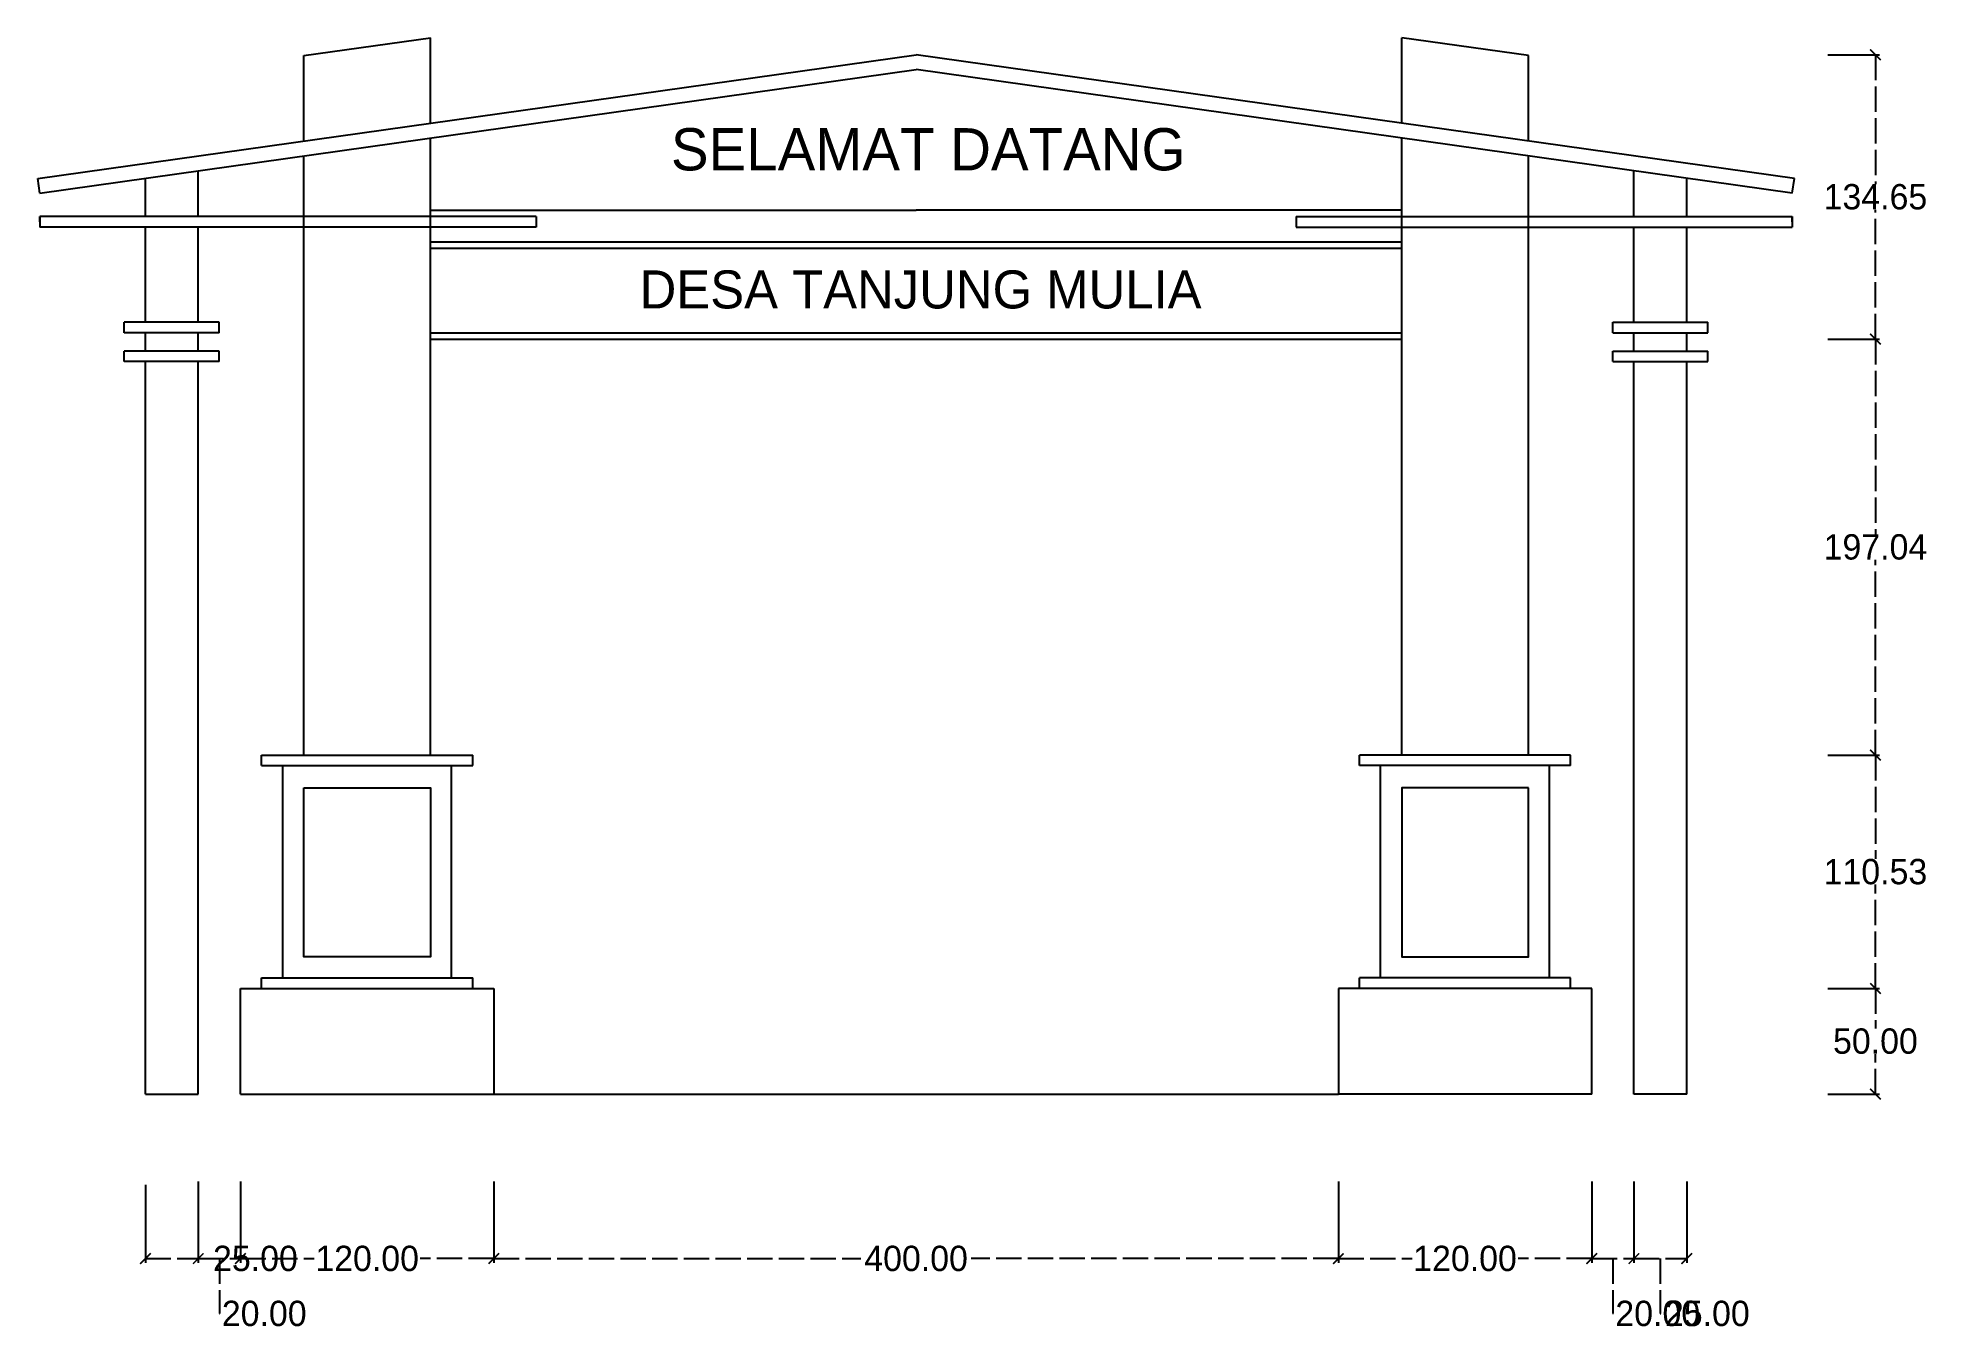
# Model space of a CAD drawing. Header units: inches. Extents: x -67 to 828, y -84 to 528.
import ezdxf

# ---------------------------------------------------------------- set-up
doc = ezdxf.new("R2010")
doc.units = ezdxf.units.IN
doc.header["$MEASUREMENT"] = 0
doc.linetypes.add('ACAD_ISO02W100', pattern=[15, 12, -3])
doc.dimstyles.get("Standard").update_dxf_attribs({"dimtxt": 12, "dimasz": 5, "dimexe": 2, "dimexo": 1, "dimgap": 0.09, "dimtad": 0, "dimtih": 1, "dimtoh": 1, "dimzin": 0, "dimdsep": 46, "dimtxsty": 'Standard', "dimblk": 'ARCHTICK', "dimcen": 0.09, "dimadec": 0, "dimazin": 0, "dimtfac": 1, "dimtofl": 0, "dimtmove": 0, "dimatfit": 3, "dimfxl": 1, "dimtolj": 1, "dimtzin": 0, "dimarcsym": 0})

# ---------------------------------------------------------------- blocks, each defined once
blk = doc.blocks.new('_ArchTick')
at = {"color": 0, "linetype": 'ByBlock', "const_width": 0.15}
blk.add_lwpolyline([(-0.5, -0.5), (0.5, 0.5)], dxfattribs=at)
blk = doc.blocks.new('*D7')
at = {"color": 0, "lineweight": -2}
for p, q in [((-16.38, -15.5), (-16.38, -52.5)), ((8.62, -14.04), (8.62, -52.5))]:
    blk.add_line(p, q, dxfattribs=at)
at = {"color": 0, "linetype": 'ACAD_ISO02W100', "lineweight": -2}
for p, q in [((-16.38, -50.5), (8.62, -50.5)), ((8.62, -50.5), (13.62, -50.5))]:
    blk.add_line(p, q, dxfattribs=at)
at = {"layer": 'Defpoints', "color": 0}
for p in [(-16.38, -14.5), (8.62, -13.04), (8.62, -50.5)]:
    blk.add_point(p, dxfattribs=at)
at = {"color": 0, "lineweight": -2, "xscale": 5, "yscale": 5, "zscale": 5, "rotation": 180}
blk.add_blockref('_ArchTick', (-16.38, -50.5), dxfattribs=at)
at = {"color": 0, "lineweight": -2, "xscale": 5, "yscale": 5, "zscale": 5}
blk.add_blockref('_ArchTick', (8.62, -50.5), dxfattribs=at)
at = {"color": 0, "insert": (35.71, -50.5), "char_height": 12, "attachment_point": 5}
blk.add_mtext('\\A1;25.00', dxfattribs=at)
blk = doc.blocks.new('*D8')
at = {"color": 0, "lineweight": -2}
for p, q in [((8.62, -14.04), (8.62, -52.5)), ((28.62, -14.04), (28.62, -52.5))]:
    blk.add_line(p, q, dxfattribs=at)
at = {"color": 0, "linetype": 'ACAD_ISO02W100', "lineweight": -2}
for p, q in [((8.62, -50.5), (28.62, -50.5)), ((18.62, -50.5), (18.62, -76.55)), ((18.62, -76.55), (18.8, -76.55))]:
    blk.add_line(p, q, dxfattribs=at)
at = {"layer": 'Defpoints', "color": 0}
for p in [(8.62, -13.04), (28.62, -13.04), (28.62, -50.5)]:
    blk.add_point(p, dxfattribs=at)
at = {"color": 0, "lineweight": -2, "xscale": 5, "yscale": 5, "zscale": 5, "rotation": 180}
blk.add_blockref('_ArchTick', (8.62, -50.5), dxfattribs=at)
at = {"color": 0, "lineweight": -2, "xscale": 5, "yscale": 5, "zscale": 5}
blk.add_blockref('_ArchTick', (28.62, -50.5), dxfattribs=at)
at = {"color": 0, "insert": (39.89, -76.55), "char_height": 12, "attachment_point": 5}
blk.add_mtext('\\A1;20.00', dxfattribs=at)
blk = doc.blocks.new('*D9')
at = {"color": 0, "lineweight": -2}
for p, q in [((28.62, -15.5), (28.62, -52.5)), ((148.62, -15.5), (148.62, -52.5))]:
    blk.add_line(p, q, dxfattribs=at)
at = {"color": 0, "linetype": 'ACAD_ISO02W100', "lineweight": -2}
for p, q in [((28.62, -50.5), (63.53, -50.5)), ((148.62, -50.5), (113.71, -50.5))]:
    blk.add_line(p, q, dxfattribs=at)
at = {"layer": 'Defpoints', "color": 0}
for p in [(28.62, -14.5), (148.62, -14.5), (148.62, -50.5)]:
    blk.add_point(p, dxfattribs=at)
at = {"color": 0, "lineweight": -2, "xscale": 5, "yscale": 5, "zscale": 5, "rotation": 180}
blk.add_blockref('_ArchTick', (28.62, -50.5), dxfattribs=at)
at = {"color": 0, "lineweight": -2, "xscale": 5, "yscale": 5, "zscale": 5}
blk.add_blockref('_ArchTick', (148.62, -50.5), dxfattribs=at)
at = {"color": 0, "insert": (88.62, -50.5), "char_height": 12, "attachment_point": 5}
blk.add_mtext('\\A1;120.00', dxfattribs=at)
blk = doc.blocks.new('*D10')
at = {"color": 0, "lineweight": -2}
for p, q in [((148.62, -14.04), (148.62, -52.5)), ((548.62, -14.04), (548.62, -52.5))]:
    blk.add_line(p, q, dxfattribs=at)
at = {"color": 0, "linetype": 'ACAD_ISO02W100', "lineweight": -2}
for p, q in [((148.62, -50.5), (322.53, -50.5)), ((548.62, -50.5), (374.71, -50.5))]:
    blk.add_line(p, q, dxfattribs=at)
at = {"layer": 'Defpoints', "color": 0}
for p in [(148.62, -13.04), (548.62, -13.04), (548.62, -50.5)]:
    blk.add_point(p, dxfattribs=at)
at = {"color": 0, "lineweight": -2, "xscale": 5, "yscale": 5, "zscale": 5, "rotation": 180}
blk.add_blockref('_ArchTick', (148.62, -50.5), dxfattribs=at)
at = {"color": 0, "lineweight": -2, "xscale": 5, "yscale": 5, "zscale": 5}
blk.add_blockref('_ArchTick', (548.62, -50.5), dxfattribs=at)
at = {"color": 0, "insert": (348.62, -50.5), "char_height": 12, "attachment_point": 5}
blk.add_mtext('\\A1;400.00', dxfattribs=at)
blk = doc.blocks.new('*D11')
at = {"color": 0, "lineweight": -2}
for p, q in [((548.62, -14.04), (548.62, -52.5)), ((668.62, -14.04), (668.62, -52.5))]:
    blk.add_line(p, q, dxfattribs=at)
at = {"color": 0, "linetype": 'ACAD_ISO02W100', "lineweight": -2}
for p, q in [((548.62, -50.5), (583.53, -50.5)), ((668.62, -50.5), (633.71, -50.5))]:
    blk.add_line(p, q, dxfattribs=at)
at = {"layer": 'Defpoints', "color": 0}
for p in [(548.62, -13.04), (668.62, -13.04), (668.62, -50.5)]:
    blk.add_point(p, dxfattribs=at)
at = {"color": 0, "lineweight": -2, "xscale": 5, "yscale": 5, "zscale": 5, "rotation": 180}
blk.add_blockref('_ArchTick', (548.62, -50.5), dxfattribs=at)
at = {"color": 0, "lineweight": -2, "xscale": 5, "yscale": 5, "zscale": 5}
blk.add_blockref('_ArchTick', (668.62, -50.5), dxfattribs=at)
at = {"color": 0, "insert": (608.62, -50.5), "char_height": 12, "attachment_point": 5}
blk.add_mtext('\\A1;120.00', dxfattribs=at)
blk = doc.blocks.new('*D12')
at = {"color": 0, "lineweight": -2}
for p, q in [((668.62, -14.04), (668.62, -52.5)), ((688.62, -14.04), (688.62, -52.5))]:
    blk.add_line(p, q, dxfattribs=at)
at = {"color": 0, "linetype": 'ACAD_ISO02W100', "lineweight": -2}
for p, q in [((668.62, -50.5), (688.62, -50.5)), ((678.62, -50.5), (678.62, -76.55)), ((678.62, -76.55), (678.8, -76.55))]:
    blk.add_line(p, q, dxfattribs=at)
at = {"layer": 'Defpoints', "color": 0}
for p in [(668.62, -13.04), (688.62, -13.04), (688.62, -50.5)]:
    blk.add_point(p, dxfattribs=at)
at = {"color": 0, "lineweight": -2, "xscale": 5, "yscale": 5, "zscale": 5, "rotation": 180}
blk.add_blockref('_ArchTick', (668.62, -50.5), dxfattribs=at)
at = {"color": 0, "lineweight": -2, "xscale": 5, "yscale": 5, "zscale": 5}
blk.add_blockref('_ArchTick', (688.62, -50.5), dxfattribs=at)
at = {"color": 0, "insert": (699.89, -76.55), "char_height": 12, "attachment_point": 5}
blk.add_mtext('\\A1;20.00', dxfattribs=at)
blk = doc.blocks.new('*D13')
at = {"color": 0, "lineweight": -2}
for p, q in [((688.62, -14.04), (688.62, -52.5)), ((713.62, -14.04), (713.62, -52.5))]:
    blk.add_line(p, q, dxfattribs=at)
at = {"color": 0, "linetype": 'ACAD_ISO02W100', "lineweight": -2}
for p, q in [((688.62, -50.5), (713.62, -50.5)), ((701.12, -50.5), (701.12, -76.55)), ((701.12, -76.55), (701.3, -76.55))]:
    blk.add_line(p, q, dxfattribs=at)
at = {"layer": 'Defpoints', "color": 0}
for p in [(688.62, -13.04), (713.62, -13.04), (713.62, -50.5)]:
    blk.add_point(p, dxfattribs=at)
at = {"color": 0, "lineweight": -2, "xscale": 5, "yscale": 5, "zscale": 5, "rotation": 180}
blk.add_blockref('_ArchTick', (688.62, -50.5), dxfattribs=at)
at = {"color": 0, "lineweight": -2, "xscale": 5, "yscale": 5, "zscale": 5}
blk.add_blockref('_ArchTick', (713.62, -50.5), dxfattribs=at)
at = {"color": 0, "insert": (723.39, -76.55), "char_height": 12, "attachment_point": 5}
blk.add_mtext('\\A1;25.00', dxfattribs=at)
blk = doc.blocks.new('*D14')
at = {"color": 0, "lineweight": -2}
for p, q in [((780.5, 77.42), (805, 77.42)), ((780.5, 27.42), (805, 27.42))]:
    blk.add_line(p, q, dxfattribs=at)
at = {"color": 0, "linetype": 'ACAD_ISO02W100', "lineweight": -2}
for p, q in [((803, 77.42), (803, 58.51)), ((803, 27.42), (803, 46.33))]:
    blk.add_line(p, q, dxfattribs=at)
at = {"layer": 'Defpoints', "color": 0}
for p in [(779.5, 77.42), (803, 77.42), (779.5, 27.42)]:
    blk.add_point(p, dxfattribs=at)
at = {"color": 0, "lineweight": -2, "xscale": 5, "yscale": 5, "zscale": 5}
for p, rotation in [((803, 77.42), 90), ((803, 27.42), 270)]:
    blk.add_blockref('_ArchTick', p, dxfattribs=dict(at, rotation=rotation))
at = {"color": 0, "insert": (803, 52.42), "char_height": 12, "attachment_point": 5}
blk.add_mtext('\\A1;50.00', dxfattribs=at)
blk = doc.blocks.new('*D15')
at = {"color": 0, "lineweight": -2}
for p, q in [((780.5, 187.96), (805, 187.96)), ((780.5, 77.42), (805, 77.42))]:
    blk.add_line(p, q, dxfattribs=at)
at = {"color": 0, "linetype": 'ACAD_ISO02W100', "lineweight": -2}
for p, q in [((803, 187.96), (803, 138.78)), ((803, 77.42), (803, 126.6))]:
    blk.add_line(p, q, dxfattribs=at)
at = {"layer": 'Defpoints', "color": 0}
for p in [(779.5, 187.96), (803, 187.96), (779.5, 77.42)]:
    blk.add_point(p, dxfattribs=at)
at = {"color": 0, "lineweight": -2, "xscale": 5, "yscale": 5, "zscale": 5}
for p, rotation in [((803, 187.96), 90), ((803, 77.42), 270)]:
    blk.add_blockref('_ArchTick', p, dxfattribs=dict(at, rotation=rotation))
at = {"color": 0, "insert": (803, 132.69), "char_height": 12, "attachment_point": 5}
blk.add_mtext('\\A1;110.53', dxfattribs=at)
blk = doc.blocks.new('*D16')
at = {"color": 0, "lineweight": -2}
for p, q in [((780.5, 385), (805, 385)), ((780.5, 187.96), (805, 187.96))]:
    blk.add_line(p, q, dxfattribs=at)
at = {"color": 0, "linetype": 'ACAD_ISO02W100', "lineweight": -2}
for p, q in [((803, 385), (803, 292.57)), ((803, 187.96), (803, 280.39))]:
    blk.add_line(p, q, dxfattribs=at)
at = {"layer": 'Defpoints', "color": 0}
for p in [(779.5, 385), (803, 385), (779.5, 187.96)]:
    blk.add_point(p, dxfattribs=at)
at = {"color": 0, "lineweight": -2, "xscale": 5, "yscale": 5, "zscale": 5}
for p, rotation in [((803, 385), 90), ((803, 187.96), 270)]:
    blk.add_blockref('_ArchTick', p, dxfattribs=dict(at, rotation=rotation))
at = {"color": 0, "insert": (803, 286.48), "char_height": 12, "attachment_point": 5}
blk.add_mtext('\\A1;197.04', dxfattribs=at)
blk = doc.blocks.new('*D17')
at = {"color": 0, "lineweight": -2}
for p, q in [((780.5, 519.65), (805, 519.65)), ((780.5, 385), (805, 385))]:
    blk.add_line(p, q, dxfattribs=at)
at = {"color": 0, "linetype": 'ACAD_ISO02W100', "lineweight": -2}
for p, q in [((803, 519.65), (803, 458.41)), ((803, 385), (803, 446.23))]:
    blk.add_line(p, q, dxfattribs=at)
at = {"layer": 'Defpoints', "color": 0}
for p in [(779.5, 519.65), (803, 519.65), (779.5, 385)]:
    blk.add_point(p, dxfattribs=at)
at = {"color": 0, "lineweight": -2, "xscale": 5, "yscale": 5, "zscale": 5}
for p, rotation in [((803, 519.65), 90), ((803, 385), 270)]:
    blk.add_blockref('_ArchTick', p, dxfattribs=dict(at, rotation=rotation))
at = {"color": 0, "insert": (803, 452.32), "char_height": 12, "attachment_point": 5}
blk.add_mtext('\\A1;134.65', dxfattribs=at)

msp = doc.modelspace()

# ---------------------------------------------------------------- linework, layer by layer
for p, q in [((-67.36, 461.088), (348.616, 519.649)), ((58.616, 519.218), (118.616, 527.664)), ((118.616, 487.27), (118.616, 527.664)), ((764.592, 461.088), (348.616, 519.649)), ((578.616, 487.27), (578.616, 527.664)), ((638.616, 519.218), (578.616, 527.664)), ((-66.384, 454.157), (348.616, 512.58)), ((58.616, 478.823), (58.616, 519.218)), ((763.616, 454.157), (348.616, 512.58)), ((638.616, 478.823), (638.616, 519.218)), ((118.616, 437.957), (118.616, 480.201)), ((578.616, 437.957), (578.616, 480.201)), ((58.616, 437.957), (58.616, 471.754)), ((638.616, 437.957), (638.616, 471.754)), ((-66.384, 454.157), (-67.36, 461.088)), ((-16.384, 442.957), (-16.384, 461.196)), ((8.616, 442.957), (8.616, 464.715)), ((688.616, 442.957), (688.616, 464.715)), ((713.616, 442.957), (713.616, 461.196)), ((763.616, 454.157), (764.592, 461.088)), ((168.616, 442.957), (-66.384, 442.957)), ((-66.384, 442.957), (-66.384, 437.957)), ((-66.384, 440.457), (-66.384, 442.957)), ((118.616, 446), (348.616, 446)), ((168.616, 442.957), (168.616, 437.957)), ((578.616, 446), (348.616, 446)), ((528.616, 442.957), (763.616, 442.957)), ((528.616, 442.957), (528.616, 437.957)), ((763.616, 442.957), (763.616, 437.957)), ((763.616, 440.457), (763.616, 442.957)), ((168.616, 437.957), (-66.384, 437.957)), ((-16.384, 392.957), (-16.384, 437.957)), ((8.616, 392.957), (8.616, 437.957)), ((58.616, 187.957), (58.616, 437.957)), ((118.616, 187.957), (118.616, 437.957)), ((118.616, 431), (578.616, 431)), ((528.616, 437.957), (763.616, 437.957)), ((578.616, 187.957), (578.616, 437.957)), ((638.616, 187.957), (638.616, 437.957)), ((688.616, 392.957), (688.616, 437.957)), ((713.616, 392.957), (713.616, 437.957)), ((118.616, 428), (578.616, 428)), ((-26.384, 387.957), (-26.384, 392.957)), ((18.616, 392.957), (-26.384, 392.957)), ((18.616, 387.957), (-26.384, 387.957)), ((-16.384, 379.303), (-16.384, 387.957)), ((8.616, 379.303), (8.616, 387.957)), ((18.616, 387.957), (18.616, 392.957)), ((118.616, 388), (578.616, 388)), ((678.616, 387.957), (678.616, 392.957)), ((678.616, 392.957), (723.616, 392.957)), ((678.616, 387.957), (723.616, 387.957)), ((688.616, 379.303), (688.616, 387.957)), ((713.616, 379.303), (713.616, 387.957)), ((723.616, 387.957), (723.616, 392.957)), ((-26.384, 374.303), (-26.384, 379.303)), ((18.616, 379.303), (-26.384, 379.303)), ((18.616, 374.303), (18.616, 379.303)), ((118.616, 385), (578.616, 385)), ((678.616, 374.303), (678.616, 379.303)), ((678.616, 379.303), (723.616, 379.303)), ((723.616, 374.303), (723.616, 379.303)), ((18.616, 374.303), (-26.384, 374.303)), ((-16.384, 27.423), (-16.384, 374.303)), ((8.616, 27.423), (8.616, 374.303)), ((678.616, 374.303), (723.616, 374.303)), ((688.616, 27.423), (688.616, 374.303)), ((713.616, 27.423), (713.616, 374.303)), ((38.616, 187.957), (138.616, 187.957)), ((38.616, 182.957), (38.616, 187.957)), ((38.616, 182.957), (138.616, 182.957)), ((48.616, 82.423), (48.616, 182.957)), ((128.616, 82.423), (128.616, 182.957)), ((138.616, 182.957), (138.616, 187.957)), ((658.616, 187.957), (558.616, 187.957)), ((558.616, 182.957), (558.616, 187.957)), ((658.616, 182.957), (558.616, 182.957)), ((568.616, 82.423), (568.616, 182.957)), ((648.616, 82.423), (648.616, 182.957)), ((658.616, 182.957), (658.616, 187.957)), ((38.616, 77.423), (38.616, 82.423)), ((38.616, 82.423), (138.616, 82.423)), ((138.616, 77.423), (138.616, 82.423)), ((658.616, 82.423), (558.616, 82.423)), ((558.616, 77.423), (558.616, 82.423)), ((658.616, 77.423), (658.616, 82.423)), ((28.616, 27.423), (28.616, 77.423)), ((28.616, 77.423), (148.616, 77.423)), ((148.616, 77.423), (148.616, 27.423)), ((668.616, 77.423), (548.616, 77.423)), ((548.616, 77.423), (548.616, 27.423)), ((668.616, 27.423), (668.616, 77.423)), ((-16.384, 27.423), (8.616, 27.423)), ((28.616, 27.423), (148.616, 27.423)), ((148.616, 27.423), (548.616, 27.423)), ((348.616, 27.423), (348.616, 27.423)), ((348.616, 27.423), (348.616, 27.423)), ((668.616, 27.423), (548.616, 27.423)), ((713.616, 27.423), (688.616, 27.423))]:
    msp.add_line(p, q)
for points in [[(58.616, 172.423), (118.616, 172.423), (118.616, 92.423), (58.616, 92.423)], [(638.616, 172.423), (578.616, 172.423), (578.616, 92.423), (638.616, 92.423)]]:
    msp.add_lwpolyline(points, close=True)

# ---------------------------------------------------------------- texts
for s, insert, char_height, width, attachment_point in [('\\pt380;{\\fConstantia|b0|i0|c0|p18;SELAMAT DATANG}', (232.5, 484.873), 20, 405.03696, 1), ('{\\fConstantia|b0|i0|c0|p18;DESA TANJUNG MULIA}', (350.75, 417.5), 18, 436.5, 2)]:
    msp.add_mtext(s, dxfattribs=dict(insert=insert, char_height=char_height, width=width, attachment_point=attachment_point))

# ---------------------------------------------------------------- dimensions: what is measured, and where the dimension line sits
for base, p1, p2, picture, middle in [((803, 519.649), (779.5, 385), (779.5, 519.649), '*D17', (803, 452.324)), ((803, 385), (779.5, 187.957), (779.5, 385), '*D16', (803, 286.478)), ((803, 187.957), (779.5, 77.423), (779.5, 187.957), '*D15', (803, 132.69))]:
    dim = msp.add_linear_dim(base=base, p1=p1, p2=p2, angle=90, dimstyle='Standard', override={"dimtmove": 1})
    dim.commit()
    dim.dimension.update_dxf_attribs({"geometry": picture, "text_midpoint": middle})
dim = msp.add_linear_dim(base=(803, 77.423), p1=(779.5, 27.423), p2=(779.5, 77.423), angle=90, dimstyle='Standard')
dim.commit()
dim.dimension.update_dxf_attribs({"geometry": '*D14', "text_midpoint": (803, 52.423)})
dim = msp.add_linear_dim(base=(8.616, -50.5), p1=(-16.384, -14.5), p2=(8.616, -13.038), dimstyle='Standard')
dim.commit()
dim.dimension.update_dxf_attribs({"geometry": '*D7', "text_midpoint": (35.706, -50.5)})
for base, p1, p2, picture, middle in [((28.616, -50.5), (8.616, -13.038), (28.616, -13.038), '*D8', (18.886, -76.545)), ((148.616, -50.5), (28.616, -14.5), (148.616, -14.5), '*D9', (88.616, -50.5)), ((548.616, -50.5), (148.616, -13.038), (548.616, -13.038), '*D10', (348.616, -50.5)), ((668.616, -50.5), (548.616, -13.038), (668.616, -13.038), '*D11', (608.616, -50.5)), ((688.616, -50.5), (668.616, -13.038), (688.616, -13.038), '*D12', (678.886, -76.545)), ((713.616, -50.5), (688.616, -13.038), (713.616, -13.038), '*D13', (701.386, -76.545))]:
    dim = msp.add_linear_dim(base=base, p1=p1, p2=p2, dimstyle='Standard', override={"dimtmove": 1})
    dim.commit()
    dim.dimension.update_dxf_attribs({"geometry": picture, "text_midpoint": middle})

doc.saveas('drawing.dxf')
